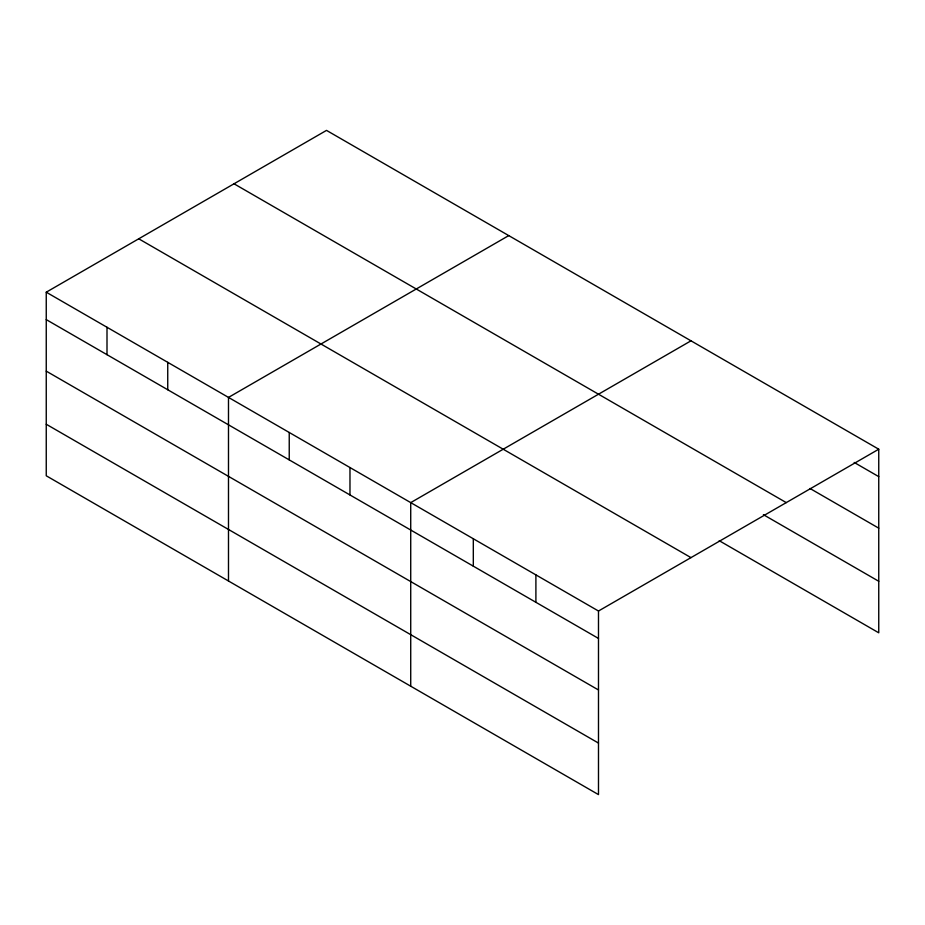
<?xml version="1.0" encoding="UTF-8"?>
<svg xmlns="http://www.w3.org/2000/svg" width="925" height="925" viewBox="0 0 925 925"><rect width="100%" height="100%" fill="white"/><g stroke="black" fill="none" stroke-linecap="round" stroke-linejoin="round"><path stroke-width="1.39" d="M598.487 689.981L598.487 611.02L46.25 292.196L46.25 475.785L598.487 794.61L598.487 689.981L46.25 371.145M719.222 540.697L878.75 632.804L878.75 449.215L326.513 130.39L46.25 292.196M508.75 235.597L228.487 397.415L228.487 581.004M690.987 340.816L410.723 502.622L410.723 686.211M598.487 611.02L878.75 449.215M854.203 462.454L878.75 476.629M810.022 488.493L878.75 528.163M234.025 183.786L786.262 502.61M763.391 514.67L878.75 581.27M138.738 238.8L690.975 557.625M46.25 319.611L598.487 638.435M46.25 424.251L598.487 743.076M535.899 574.887L535.899 602.302M473.311 538.755L473.311 566.169M349.974 467.553L349.974 494.967M289.236 432.484L289.236 459.898M167.737 362.334L167.737 389.749M106.999 327.265L106.999 354.68"/></g></svg>
